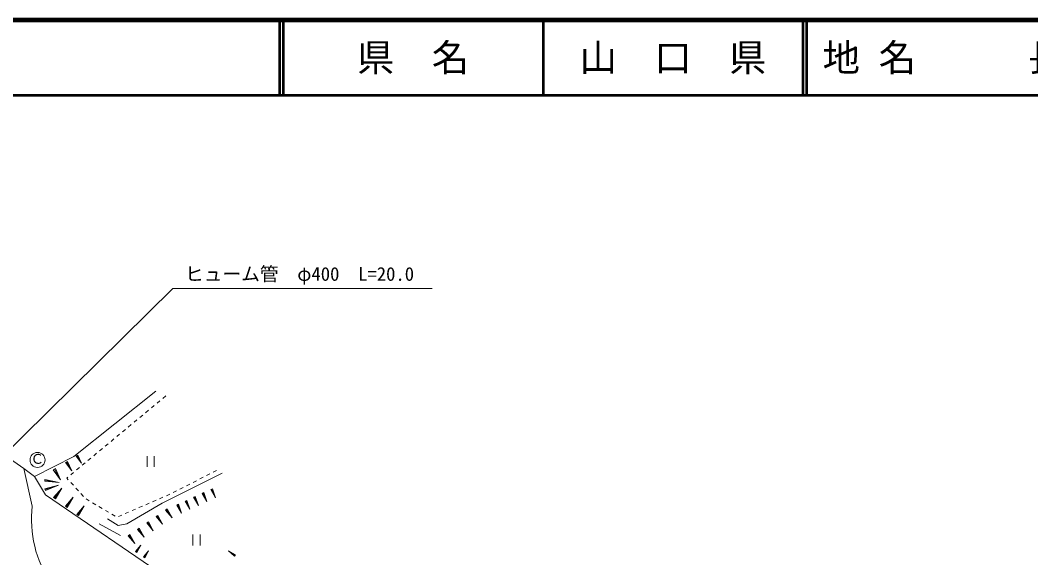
# Model space of a CAD drawing. Units: millimetres, scale not verified. Extents: x 40000 to 680000, y 20000 to 380000.
# Drawn here: x 263100 to 398216, y 308200 to 380000 of the extents above; entities that cross this region are included whole.
import ezdxf
from ezdxf.enums import TextEntityAlignment as Align

# ---------------------------------------------------------------- set-up
doc = ezdxf.new("R2010")
doc.units = ezdxf.units.MM
doc.header["$LTSCALE"] = 1000
for name, color, linetype, lineweight in [('M-TTL', 2, 'Continuous', 140), ('M-TTL-LINE', 7, 'Continuous', 50), ('M-TTL-TXT', 7, 'Continuous', 13), ('M-WORK', 1, 'Continuous', 13)]:
    doc.layers.add(name, color=color, linetype=linetype, lineweight=lineweight)
doc.styles.add('ＭＳ ゴシック', font='')
doc.styles.get('ＭＳ ゴシック').set_extended_font_data('MS Gothic')

msp = doc.modelspace()

# ---------------------------------------------------------------- linework, layer by layer
at = {"layer": 'M-TTL'}
msp.add_line((680000, 380000), (40000, 380000), dxfattribs=at)
at = {"layer": 'M-TTL-LINE'}
for p, q in [((297750, 380000), (297750, 370000)), ((298250, 380000), (298250, 370000)), ((333000, 380000), (333000, 370000)), ((367750, 380000), (367750, 370000)), ((368250, 380000), (368250, 370000)), ((40000, 370000), (680000, 370000))]:
    msp.add_line(p, q, dxfattribs=at)
at = {"layer": 'M-WORK'}
for p, q in [((254105, 315210), (283518, 344161)), ((283518, 344161), (318195, 344161)), ((232595, 341759), (263579, 320104)), ((270267, 321705), (281215, 330449)), ((282557, 329812), (282172, 329493)), ((281017, 328537), (280632, 328218)), ((281787, 329174), (281402, 328856)), ((279477, 327261), (279092, 326942)), ((280247, 327899), (279862, 327580)), ((277937, 325985), (277552, 325666)), ((278707, 326623), (278322, 326304)), ((276397, 324709), (276012, 324390)), ((277167, 325347), (276782, 325028)), ((274856, 323433), (274471, 323114)), ((275627, 324071), (275241, 323752)), ((265025, 319071), (270267, 321705)), ((270570, 321770), (270788, 321901)), ((270570, 321770), (271290, 320816)), ((270679, 321836), (271290, 320816)), ((270788, 321901), (271290, 320816)), ((273316, 322157), (272931, 321838)), ((274086, 322795), (273701, 322476)), ((280056, 321783), (280056, 320325)), ((281028, 321783), (281028, 320325)), ((269146, 320916), (269401, 321069)), ((269146, 320916), (269991, 319796)), ((269273, 320992), (269991, 319796)), ((269401, 321069), (269991, 319796)), ((271006, 320244), (270621, 319925)), ((271776, 320882), (271391, 320563)), ((272546, 321519), (272161, 321201)), ((263579, 320104), (264716, 315112)), ((263579, 320104), (265025, 319071)), ((265025, 319071), (266471, 316592)), ((267516, 319938), (267814, 320117)), ((267516, 319938), (268504, 318628)), ((267665, 320027), (268504, 318628)), ((267814, 320117), (268504, 318628)), ((269466, 318968), (269320, 318847)), ((270236, 319606), (269851, 319287)), ((282093, 315508), (290114, 319501)), ((287113, 318722), (287559, 318949)), ((288004, 319176), (288449, 319404)), ((288895, 319631), (289340, 319859)), ((266387, 317413), (268227, 317888)), ((266389, 318449), (266408, 318643)), ((266389, 318449), (268313, 318275)), ((266398, 318546), (268313, 318275)), ((266408, 318643), (268313, 318275)), ((266424, 317307), (268227, 317888)), ((266461, 317201), (268227, 317888)), ((269320, 318847), (269530, 318618)), ((269867, 318248), (270204, 317879)), ((284442, 317357), (284887, 317584)), ((285332, 317812), (285777, 318039)), ((286223, 318267), (286668, 318494)), ((266461, 317201), (266387, 317413)), ((266471, 316592), (284649, 304233)), ((267568, 316267), (268676, 317504)), ((267829, 316075), (267568, 316267)), ((267698, 316171), (268676, 317504)), ((267829, 316075), (268676, 317504)), ((269142, 315112), (270199, 316292)), ((269267, 315021), (270199, 316292)), ((269392, 314930), (270199, 316292)), ((270541, 317509), (270878, 317140)), ((271215, 316771), (271552, 316401)), ((281724, 316090), (282183, 316289)), ((282641, 316489), (283100, 316688)), ((283551, 316902), (283996, 317130)), ((286287, 316273), (286513, 316376)), ((286287, 316273), (286920, 315187)), ((286400, 316324), (286920, 315187)), ((286513, 316376), (286920, 315187)), ((287426, 316794), (287655, 316898)), ((287426, 316794), (288065, 315699)), ((287540, 316846), (288065, 315699)), ((287655, 316898), (288065, 315699)), ((288576, 317320), (288807, 317426)), ((288576, 317320), (289221, 316215)), ((288691, 317373), (289221, 316215)), ((288807, 317426), (289221, 316215)), ((269392, 314930), (269142, 315112)), ((270657, 314002), (271663, 315126)), ((270776, 313915), (271663, 315126)), ((270894, 313828), (271663, 315126)), ((271905, 316051), (272335, 315797)), ((272766, 315543), (273196, 315289)), ((273627, 315035), (274058, 314780)), ((277376, 312736), (282093, 315508)), ((278973, 314893), (279432, 315092)), ((279890, 315292), (280349, 315491)), ((280807, 315691), (281266, 315890)), ((284038, 315244), (284261, 315345)), ((284038, 315244), (284660, 314178)), ((284149, 315295), (284660, 314178)), ((284261, 315345), (284660, 314178)), ((285157, 315756), (285382, 315858)), ((285157, 315756), (285785, 314680)), ((285269, 315807), (285785, 314680)), ((285382, 315858), (285785, 314680)), ((270894, 313828), (270657, 314002)), ((274488, 314526), (274919, 314272)), ((275349, 314018), (275780, 313764)), ((276222, 313696), (276681, 313896)), ((277139, 314095), (277598, 314295)), ((278056, 314494), (278515, 314694)), ((281267, 313710), (281489, 313863)), ((281267, 313710), (282145, 312676)), ((281378, 313786), (282145, 312676)), ((281489, 313863), (282145, 312676)), ((282515, 314572), (282737, 314726)), ((282515, 314572), (283395, 313536)), ((282626, 314649), (283395, 313536)), ((282737, 314726), (283395, 313536)), ((273641, 312736), (276515, 311153)), ((274760, 313391), (276206, 312495)), ((276206, 312495), (277376, 312736)), ((278780, 311991), (279001, 312144)), ((279001, 312144), (279654, 310963)), ((280022, 312849), (280243, 313002)), ((280022, 312849), (280898, 311819)), ((280133, 312926), (280898, 311819)), ((280243, 313002), (280898, 311819)), ((277541, 311135), (277761, 311287)), ((277541, 311135), (278412, 310109)), ((277651, 311211), (278412, 310109)), ((277761, 311287), (278412, 310109)), ((278780, 311991), (279654, 310963)), ((278890, 312067), (279654, 310963)), ((286184, 311317), (286184, 309859)), ((287156, 311317), (287156, 309859)), ((278521, 309036), (279207, 309867)), ((278609, 308977), (279207, 309867)), ((278697, 308918), (279207, 309867)), ((278697, 308918), (278521, 309036)), ((279577, 308326), (280243, 309133)), ((279748, 308212), (279577, 308326)), ((279663, 308269), (280243, 309133)), ((279748, 308212), (280243, 309133)), ((291875, 308601), (290947, 309120)), ((291816, 308516), (290947, 309120)), ((291756, 308430), (290947, 309120)), ((291875, 308601), (291756, 308430))]:
    msp.add_line(p, q, dxfattribs=at)
msp.add_circle((265413, 321269), 1004, dxfattribs=at)
msp.add_arc((279805, 313311), 15196, 173.19277, 213.9762, dxfattribs=at)

# ---------------------------------------------------------------- texts
at = {"layer": 'M-TTL-TXT', "style": 'ＭＳ ゴシック'}
for s, p in [('県\u3000名', (315625, 375000)), ('山\u3000口\u3000県', (350375, 375000))]:
    msp.add_text(s, height=3666, dxfattribs=at).set_placement(p, align=Align.MIDDLE_CENTER)
msp.add_text('地 名      長門市三隅中', height=3666, dxfattribs=at).set_placement((370380, 375000), align=Align.MIDDLE_LEFT)
at = {"layer": 'M-WORK', "style": 'ＭＳ ゴシック'}
for s, height, p in [('ヒューム管\u3000φ400\u3000L=20.0', 1833, (285140, 344643)), ('Ｃ', 1320, (264480, 320352))]:
    msp.add_text(s, height=height, dxfattribs=at).set_placement(p, align=Align.BOTTOM_LEFT)

doc.saveas('drawing.dxf')
